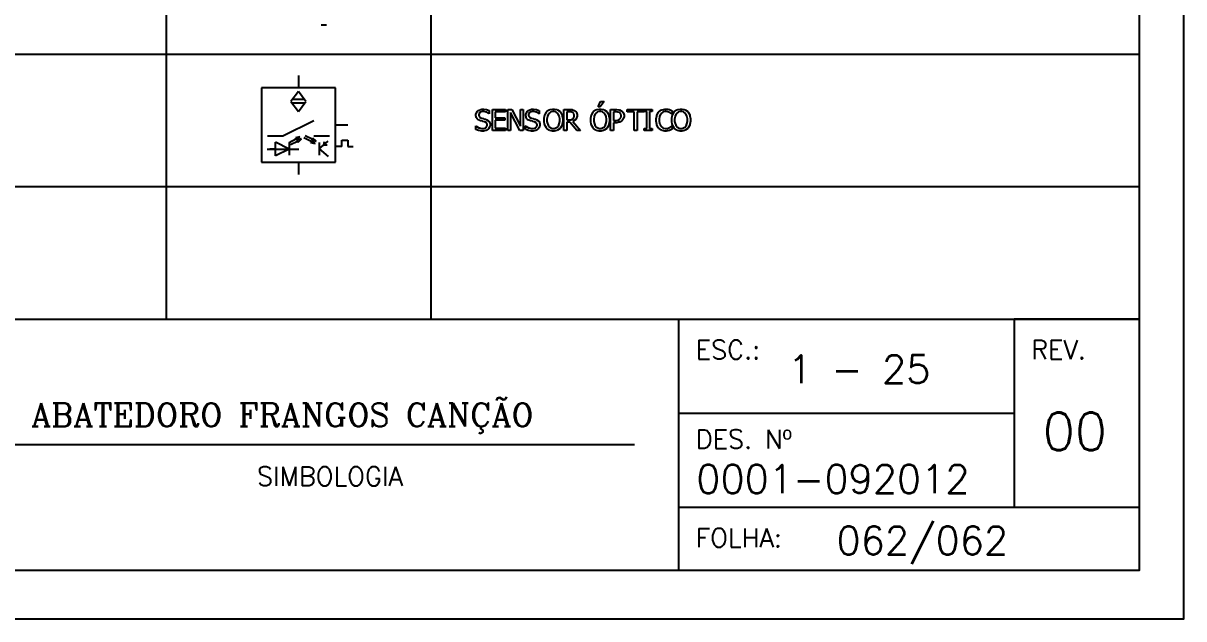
# Model space of a CAD drawing. Header units: millimetres. Extents: x 1974 to 2560, y 1429 to 1567.
# Drawn here: x 2498.89 to 2508.15, y 1512.67 to 1517.42 of the extents above; entities that cross this region are included whole.
import ezdxf

# ---------------------------------------------------------------- set-up
doc = ezdxf.new("R2010")
doc.units = ezdxf.units.MM
for name, color, linetype in [('MARGEM', 1, 'Continuous'), ('TEXTO', 4, 'Continuous'), ('TEXTO_2', 5, 'Continuous'), ('TIMBRE', 7, 'Continuous')]:
    doc.layers.add(name, color=color, linetype=linetype)
doc.styles.add('ROMANC', font='romanc.shx', dxfattribs={"height": 0.55})
doc.styles.add('ROMANS', font='romans.shx', dxfattribs={"height": 37})

msp = doc.modelspace()

# ---------------------------------------------------------------- linework, layer by layer
msp.add_line((2507.7976, 1515.0586), (2506.7976, 1515.0586))
at = {"layer": 'MARGEM', "color": 7}
msp.add_lwpolyline([(2478.4513, 1512.6706), (2508.1513, 1512.6706), (2508.1513, 1533.6956), (2478.4513, 1533.6956)], close=True, dxfattribs=at)
at = {"layer": 'TEXTO', "color": 0}
for p, q in [((2500.0328, 1531.9544), (2500.0328, 1515.0586)), ((2502.1448, 1531.9544), (2502.1448, 1515.0586)), ((2501.2703, 1517.4069), (2501.3117, 1517.4069)), ((2507.7976, 1517.1706), (2478.9131, 1517.1706)), ((2501.0888, 1517.0016), (2501.0888, 1516.9031)), ((2500.793, 1516.9031), (2500.793, 1516.3118)), ((2501.3845, 1516.9031), (2500.793, 1516.9031)), ((2501.0888, 1516.8761), (2501.0289, 1516.7963)), ((2501.1486, 1516.7963), (2501.0888, 1516.8761)), ((2501.3845, 1516.3118), (2501.3845, 1516.9031)), ((2501.0289, 1516.7963), (2501.0888, 1516.7164)), ((2501.1374, 1516.8112), (2501.0401, 1516.8112)), ((2501.1374, 1516.7813), (2501.0401, 1516.7813)), ((2501.0888, 1516.7164), (2501.1486, 1516.7963)), ((2503.4789, 1516.753), (2503.4991, 1516.7955)), ((2503.4958, 1516.753), (2503.4789, 1516.753)), ((2503.5269, 1516.7955), (2503.4958, 1516.753)), ((2503.4991, 1516.7955), (2503.5269, 1516.7955)), ((2503.4991, 1516.7955), (2503.4991, 1516.7955)), ((2502.5042, 1516.6953), (2502.5174, 1516.7188)), ((2502.5042, 1516.6866), (2502.5042, 1516.6953)), ((2502.5042, 1516.6826), (2502.5042, 1516.6866)), ((2502.5065, 1516.6705), (2502.5042, 1516.6826)), ((2502.507, 1516.6693), (2502.5065, 1516.6705)), ((2502.5075, 1516.668), (2502.507, 1516.6693)), ((2502.5143, 1516.6571), (2502.5075, 1516.668)), ((2502.5174, 1516.7188), (2502.5201, 1516.7211)), ((2502.5201, 1516.7211), (2502.5227, 1516.7234)), ((2502.5227, 1516.7234), (2502.5513, 1516.7349)), ((2502.5355, 1516.7071), (2502.5275, 1516.6936)), ((2502.5275, 1516.6936), (2502.5275, 1516.6891)), ((2502.5275, 1516.6891), (2502.5275, 1516.6848)), ((2502.5275, 1516.6848), (2502.5322, 1516.673)), ((2502.5322, 1516.673), (2502.5332, 1516.6719)), ((2502.5332, 1516.6719), (2502.5341, 1516.6709)), ((2502.5341, 1516.6709), (2502.5477, 1516.6631)), ((2502.5372, 1516.7083), (2502.5355, 1516.7071)), ((2502.5387, 1516.7095), (2502.5372, 1516.7083)), ((2502.5561, 1516.7156), (2502.5387, 1516.7095)), ((2502.5477, 1516.6631), (2502.5496, 1516.6626)), ((2502.5496, 1516.6626), (2502.5508, 1516.6623)), ((2502.5508, 1516.6623), (2502.5653, 1516.6587)), ((2502.5513, 1516.7349), (2502.561, 1516.7349)), ((2502.5625, 1516.7156), (2502.5561, 1516.7156)), ((2502.561, 1516.7349), (2502.5676, 1516.7349)), ((2502.5685, 1516.7156), (2502.5625, 1516.7156)), ((2502.5676, 1516.7349), (2502.5857, 1516.7326)), ((2502.5867, 1516.7111), (2502.5685, 1516.7156)), ((2502.5857, 1516.7326), (2502.5878, 1516.7321)), ((2502.5889, 1516.7101), (2502.5867, 1516.7111)), ((2502.5878, 1516.7321), (2502.5898, 1516.7317)), ((2502.5909, 1516.7092), (2502.5889, 1516.7101)), ((2502.5898, 1516.7317), (2502.6093, 1516.7249)), ((2502.6082, 1516.6985), (2502.5909, 1516.7092)), ((2502.6096, 1516.6972), (2502.6082, 1516.6985)), ((2502.6093, 1516.7249), (2502.6112, 1516.7241)), ((2502.6112, 1516.6972), (2502.6096, 1516.6972)), ((2502.6112, 1516.7241), (2502.6112, 1516.6972)), ((2502.6355, 1516.563), (2502.6355, 1516.7319)), ((2502.6355, 1516.7319), (2502.7411, 1516.7319)), ((2502.7411, 1516.7119), (2502.658, 1516.7119)), ((2502.658, 1516.7119), (2502.658, 1516.6657)), ((2502.658, 1516.6657), (2502.7355, 1516.6657)), ((2502.7355, 1516.6657), (2502.7355, 1516.6457)), ((2502.7411, 1516.7319), (2502.7411, 1516.7119)), ((2502.7597, 1516.563), (2502.7597, 1516.7319)), ((2502.7597, 1516.7319), (2502.7915, 1516.7319)), ((2502.8553, 1516.563), (2502.7807, 1516.7086)), ((2502.7807, 1516.7086), (2502.7807, 1516.563)), ((2502.7915, 1516.7319), (2502.8595, 1516.5982)), ((2502.8595, 1516.5982), (2502.8595, 1516.7319)), ((2502.8595, 1516.7319), (2502.8805, 1516.7319)), ((2502.8805, 1516.7319), (2502.8805, 1516.563)), ((2502.8805, 1516.7319), (2502.8805, 1516.7319)), ((2502.9016, 1516.6953), (2502.9149, 1516.7188)), ((2502.9016, 1516.6866), (2502.9016, 1516.6953)), ((2502.9016, 1516.6826), (2502.9016, 1516.6866)), ((2502.904, 1516.6705), (2502.9016, 1516.6826)), ((2502.9045, 1516.6693), (2502.904, 1516.6705)), ((2502.905, 1516.668), (2502.9045, 1516.6693)), ((2502.9118, 1516.6571), (2502.905, 1516.668)), ((2502.9149, 1516.7188), (2502.9176, 1516.7211)), ((2502.9176, 1516.7211), (2502.9202, 1516.7234)), ((2502.9202, 1516.7234), (2502.9488, 1516.7349)), ((2502.933, 1516.7071), (2502.925, 1516.6936)), ((2502.925, 1516.6936), (2502.925, 1516.6891)), ((2502.925, 1516.6891), (2502.925, 1516.6848)), ((2502.925, 1516.6848), (2502.9297, 1516.673)), ((2502.9297, 1516.673), (2502.9307, 1516.6719)), ((2502.9307, 1516.6719), (2502.9315, 1516.6709)), ((2502.9315, 1516.6709), (2502.9452, 1516.6631)), ((2502.9346, 1516.7083), (2502.933, 1516.7071)), ((2502.9362, 1516.7095), (2502.9346, 1516.7083)), ((2502.9535, 1516.7156), (2502.9362, 1516.7095)), ((2502.9452, 1516.6631), (2502.9471, 1516.6626)), ((2502.9471, 1516.6626), (2502.9482, 1516.6623)), ((2502.9482, 1516.6623), (2502.9628, 1516.6587)), ((2502.9488, 1516.7349), (2502.9584, 1516.7349)), ((2502.9599, 1516.7156), (2502.9535, 1516.7156)), ((2502.9584, 1516.7349), (2502.9651, 1516.7349)), ((2502.9659, 1516.7156), (2502.9599, 1516.7156)), ((2502.9651, 1516.7349), (2502.9832, 1516.7326)), ((2502.9842, 1516.7111), (2502.9659, 1516.7156)), ((2502.9832, 1516.7326), (2502.9853, 1516.7321)), ((2502.9863, 1516.7101), (2502.9842, 1516.7111)), ((2502.9853, 1516.7321), (2502.9873, 1516.7317)), ((2502.9884, 1516.7092), (2502.9863, 1516.7101)), ((2502.9873, 1516.7317), (2503.0068, 1516.7249)), ((2503.0056, 1516.6985), (2502.9884, 1516.7092)), ((2503.007, 1516.6972), (2503.0056, 1516.6985)), ((2503.0068, 1516.7249), (2503.0087, 1516.7241)), ((2503.0087, 1516.6972), (2503.007, 1516.6972)), ((2503.0087, 1516.7241), (2503.0087, 1516.6972)), ((2503.0481, 1516.6568), (2503.0524, 1516.6823)), ((2503.0524, 1516.6823), (2503.0533, 1516.6849)), ((2503.0533, 1516.6849), (2503.0541, 1516.6876)), ((2503.0541, 1516.6876), (2503.0667, 1516.7106)), ((2503.0667, 1516.7106), (2503.0683, 1516.7125)), ((2503.0683, 1516.7125), (2503.0699, 1516.7145)), ((2503.0699, 1516.7145), (2503.0895, 1516.7286)), ((2503.0743, 1516.6748), (2503.0715, 1516.6543)), ((2503.0749, 1516.6769), (2503.0743, 1516.6748)), ((2503.0755, 1516.6792), (2503.0749, 1516.6769)), ((2503.0841, 1516.6972), (2503.0755, 1516.6792)), ((2503.0852, 1516.6986), (2503.0841, 1516.6972)), ((2503.0864, 1516.7001), (2503.0852, 1516.6986)), ((2503.0999, 1516.7111), (2503.0864, 1516.7001)), ((2503.0895, 1516.7286), (2503.0919, 1516.7296)), ((2503.0919, 1516.7296), (2503.0941, 1516.7306)), ((2503.0941, 1516.7306), (2503.1156, 1516.7354)), ((2503.1014, 1516.7118), (2503.0999, 1516.7111)), ((2503.1029, 1516.7125), (2503.1014, 1516.7118)), ((2503.1174, 1516.716), (2503.1029, 1516.7125)), ((2503.1156, 1516.7354), (2503.1226, 1516.7354)), ((2503.1228, 1516.716), (2503.1174, 1516.716)), ((2503.1226, 1516.7354), (2503.1304, 1516.7354)), ((2503.1275, 1516.716), (2503.1228, 1516.716)), ((2503.1424, 1516.7124), (2503.1275, 1516.716)), ((2503.1304, 1516.7354), (2503.1514, 1516.7305)), ((2503.1439, 1516.7117), (2503.1424, 1516.7124)), ((2503.1457, 1516.711), (2503.1439, 1516.7117)), ((2503.159, 1516.7), (2503.1457, 1516.711)), ((2503.1514, 1516.7305), (2503.1536, 1516.7294)), ((2503.1536, 1516.7294), (2503.1561, 1516.7284)), ((2503.1561, 1516.7284), (2503.1754, 1516.7144)), ((2503.1603, 1516.6986), (2503.159, 1516.7)), ((2503.1613, 1516.6972), (2503.1603, 1516.6986)), ((2503.1697, 1516.6794), (2503.1613, 1516.6972)), ((2503.1704, 1516.6771), (2503.1697, 1516.6794)), ((2503.171, 1516.675), (2503.1704, 1516.6771)), ((2503.1742, 1516.6549), (2503.171, 1516.675)), ((2503.1754, 1516.7144), (2503.1772, 1516.7125)), ((2503.1772, 1516.7125), (2503.1787, 1516.7107)), ((2503.1772, 1516.7125), (2503.1772, 1516.7125)), ((2503.1787, 1516.7107), (2503.1911, 1516.6878)), ((2503.1911, 1516.6878), (2503.192, 1516.685)), ((2503.192, 1516.685), (2503.193, 1516.6823)), ((2503.193, 1516.6823), (2503.1975, 1516.6562)), ((2503.2068, 1516.563), (2503.2068, 1516.7319)), ((2503.2068, 1516.7319), (2503.2504, 1516.7319)), ((2503.2515, 1516.7126), (2503.2291, 1516.7126)), ((2503.2291, 1516.7126), (2503.2291, 1516.6489)), ((2503.2504, 1516.7319), (2503.2564, 1516.7319)), ((2503.2551, 1516.7126), (2503.2515, 1516.7126)), ((2503.2661, 1516.7117), (2503.2551, 1516.7126)), ((2503.2564, 1516.7319), (2503.273, 1516.7307)), ((2503.2673, 1516.7114), (2503.2661, 1516.7117)), ((2503.2683, 1516.7112), (2503.2673, 1516.7114)), ((2503.2775, 1516.7074), (2503.2683, 1516.7112)), ((2503.273, 1516.7307), (2503.2748, 1516.7304)), ((2503.2748, 1516.7304), (2503.2762, 1516.7302)), ((2503.2762, 1516.7302), (2503.2917, 1516.724)), ((2503.2783, 1516.7068), (2503.2775, 1516.7074)), ((2503.2793, 1516.7062), (2503.2783, 1516.7068)), ((2503.286, 1516.6985), (2503.2793, 1516.7062)), ((2503.2803, 1516.6585), (2503.2862, 1516.6679)), ((2503.2865, 1516.6975), (2503.286, 1516.6985)), ((2503.2862, 1516.6679), (2503.2867, 1516.669)), ((2503.2867, 1516.6966), (2503.2865, 1516.6975)), ((2503.2889, 1516.6877), (2503.2867, 1516.6966)), ((2503.2867, 1516.669), (2503.2869, 1516.6701)), ((2503.2869, 1516.6701), (2503.2889, 1516.6809)), ((2503.2889, 1516.6844), (2503.2889, 1516.6877)), ((2503.2889, 1516.6809), (2503.2889, 1516.6844)), ((2503.2889, 1516.6844), (2503.2889, 1516.6844)), ((2503.2917, 1516.724), (2503.2934, 1516.723)), ((2503.2934, 1516.723), (2503.2946, 1516.7221)), ((2503.2946, 1516.7221), (2503.3063, 1516.7099)), ((2503.3125, 1516.6784), (2503.3045, 1516.6571)), ((2503.3063, 1516.7099), (2503.3073, 1516.7084)), ((2503.3073, 1516.7084), (2503.3081, 1516.7069)), ((2503.3081, 1516.7069), (2503.3125, 1516.6914)), ((2503.3125, 1516.6914), (2503.3125, 1516.6861)), ((2503.3125, 1516.6861), (2503.3125, 1516.6784)), ((2503.4206, 1516.6568), (2503.425, 1516.6823)), ((2503.425, 1516.6823), (2503.4258, 1516.6849)), ((2503.4258, 1516.6849), (2503.4268, 1516.6876)), ((2503.4268, 1516.6876), (2503.4392, 1516.7106)), ((2503.4392, 1516.7106), (2503.4409, 1516.7125)), ((2503.4409, 1516.7125), (2503.4424, 1516.7145)), ((2503.4424, 1516.7145), (2503.462, 1516.7286)), ((2503.4469, 1516.6748), (2503.4439, 1516.6543)), ((2503.4476, 1516.6769), (2503.4469, 1516.6748)), ((2503.4482, 1516.6792), (2503.4476, 1516.6769)), ((2503.4565, 1516.6972), (2503.4482, 1516.6792)), ((2503.4578, 1516.6986), (2503.4565, 1516.6972)), ((2503.4591, 1516.7001), (2503.4578, 1516.6986)), ((2503.4725, 1516.7111), (2503.4591, 1516.7001)), ((2503.462, 1516.7286), (2503.4645, 1516.7296)), ((2503.4645, 1516.7296), (2503.4667, 1516.7306)), ((2503.4667, 1516.7306), (2503.4882, 1516.7354)), ((2503.4739, 1516.7118), (2503.4725, 1516.7111)), ((2503.4755, 1516.7125), (2503.4739, 1516.7118)), ((2503.4898, 1516.716), (2503.4755, 1516.7125)), ((2503.4882, 1516.7354), (2503.495, 1516.7354)), ((2503.4953, 1516.716), (2503.4898, 1516.716)), ((2503.495, 1516.7354), (2503.503, 1516.7354)), ((2503.5003, 1516.716), (2503.4953, 1516.716)), ((2503.5149, 1516.7124), (2503.5003, 1516.716)), ((2503.503, 1516.7354), (2503.5239, 1516.7305)), ((2503.5167, 1516.7117), (2503.5149, 1516.7124)), ((2503.5181, 1516.711), (2503.5167, 1516.7117)), ((2503.5316, 1516.7), (2503.5181, 1516.711)), ((2503.5239, 1516.7305), (2503.5264, 1516.7294)), ((2503.5264, 1516.7294), (2503.5286, 1516.7284)), ((2503.5286, 1516.7284), (2503.548, 1516.7144)), ((2503.5328, 1516.6986), (2503.5316, 1516.7)), ((2503.5338, 1516.6972), (2503.5328, 1516.6986)), ((2503.5423, 1516.6794), (2503.5338, 1516.6972)), ((2503.543, 1516.6771), (2503.5423, 1516.6794)), ((2503.5435, 1516.675), (2503.543, 1516.6771)), ((2503.5467, 1516.6549), (2503.5435, 1516.675)), ((2503.548, 1516.7144), (2503.5497, 1516.7125)), ((2503.5497, 1516.7125), (2503.5512, 1516.7107)), ((2503.5497, 1516.7125), (2503.5497, 1516.7125)), ((2503.5512, 1516.7107), (2503.5636, 1516.6878)), ((2503.5636, 1516.6878), (2503.5646, 1516.685)), ((2503.5646, 1516.685), (2503.5656, 1516.6823)), ((2503.5656, 1516.6823), (2503.5701, 1516.6562)), ((2503.5792, 1516.563), (2503.5792, 1516.7319)), ((2503.5792, 1516.7319), (2503.6217, 1516.7319)), ((2503.6202, 1516.7126), (2503.6018, 1516.7126)), ((2503.6018, 1516.7126), (2503.6018, 1516.6451)), ((2503.6244, 1516.7126), (2503.6202, 1516.7126)), ((2503.6217, 1516.7319), (2503.6282, 1516.7319)), ((2503.6369, 1516.7115), (2503.6244, 1516.7126)), ((2503.6282, 1516.7319), (2503.6456, 1516.7299)), ((2503.6379, 1516.7112), (2503.6369, 1516.7115)), ((2503.6391, 1516.711), (2503.6379, 1516.7112)), ((2503.6496, 1516.7068), (2503.6391, 1516.711)), ((2503.6456, 1516.7299), (2503.6473, 1516.7294)), ((2503.6473, 1516.7294), (2503.649, 1516.729)), ((2503.649, 1516.729), (2503.6644, 1516.7223)), ((2503.6503, 1516.7061), (2503.6496, 1516.7068)), ((2503.6513, 1516.7054), (2503.6503, 1516.7061)), ((2503.659, 1516.6967), (2503.6513, 1516.7054)), ((2503.6538, 1516.6561), (2503.66, 1516.6654)), ((2503.6595, 1516.6957), (2503.659, 1516.6967)), ((2503.66, 1516.6946), (2503.6595, 1516.6957)), ((2503.6625, 1516.6843), (2503.66, 1516.6946)), ((2503.66, 1516.6654), (2503.6602, 1516.6663)), ((2503.6602, 1516.6663), (2503.6607, 1516.6674)), ((2503.6607, 1516.6674), (2503.6625, 1516.6772)), ((2503.6625, 1516.6804), (2503.6625, 1516.6843)), ((2503.6625, 1516.6772), (2503.6625, 1516.6804)), ((2503.6625, 1516.6804), (2503.6625, 1516.6804)), ((2503.6644, 1516.7223), (2503.6659, 1516.7214)), ((2503.6659, 1516.7214), (2503.6675, 1516.7203)), ((2503.6675, 1516.7203), (2503.6796, 1516.7066)), ((2503.6796, 1516.7066), (2503.6806, 1516.705)), ((2503.6806, 1516.705), (2503.6813, 1516.7033)), ((2503.6813, 1516.7033), (2503.6858, 1516.6866)), ((2503.6821, 1516.6601), (2503.6813, 1516.6586)), ((2503.6826, 1516.6618), (2503.6821, 1516.6601)), ((2503.6858, 1516.6759), (2503.6826, 1516.6618)), ((2503.6858, 1516.6866), (2503.6858, 1516.681)), ((2503.6858, 1516.681), (2503.6858, 1516.6759)), ((2503.6858, 1516.681), (2503.6858, 1516.681)), ((2503.7109, 1516.7119), (2503.7109, 1516.7319)), ((2503.7109, 1516.7319), (2503.8468, 1516.7319)), ((2503.7678, 1516.7119), (2503.7109, 1516.7119)), ((2503.7678, 1516.563), (2503.7678, 1516.7119)), ((2503.8468, 1516.7119), (2503.7901, 1516.7119)), ((2503.7901, 1516.7119), (2503.7901, 1516.563)), ((2503.846, 1516.7147), (2503.846, 1516.7319)), ((2503.846, 1516.7319), (2503.9115, 1516.7319)), ((2503.8673, 1516.7147), (2503.846, 1516.7147)), ((2503.8468, 1516.7319), (2503.8468, 1516.7119)), ((2503.8673, 1516.5803), (2503.8673, 1516.7147)), ((2503.9115, 1516.7147), (2503.8899, 1516.7147)), ((2503.8899, 1516.7147), (2503.8899, 1516.5803)), ((2503.9115, 1516.7319), (2503.9115, 1516.7147)), ((2503.9421, 1516.6566), (2503.9466, 1516.6817)), ((2503.9466, 1516.6817), (2503.9476, 1516.6843)), ((2503.9476, 1516.6843), (2503.9483, 1516.6869)), ((2503.9483, 1516.6869), (2503.9614, 1516.7098)), ((2503.9614, 1516.7098), (2503.9632, 1516.7118)), ((2503.9632, 1516.7118), (2503.9647, 1516.7137)), ((2503.9647, 1516.7137), (2503.9848, 1516.728)), ((2503.9689, 1516.6745), (2503.9655, 1516.6541)), ((2503.9694, 1516.6766), (2503.9689, 1516.6745)), ((2503.9702, 1516.6789), (2503.9694, 1516.6766)), ((2503.9793, 1516.697), (2503.9702, 1516.6789)), ((2503.9806, 1516.6984), (2503.9793, 1516.697)), ((2503.9816, 1516.6998), (2503.9806, 1516.6984)), ((2503.9957, 1516.7107), (2503.9816, 1516.6998)), ((2503.9848, 1516.728), (2503.9871, 1516.729)), ((2503.9871, 1516.729), (2503.9893, 1516.7301)), ((2503.9893, 1516.7301), (2504.0109, 1516.7349)), ((2503.9975, 1516.7114), (2503.9957, 1516.7107)), ((2503.999, 1516.7121), (2503.9975, 1516.7114)), ((2504.0126, 1516.7158), (2503.999, 1516.7121)), ((2504.0109, 1516.7349), (2504.0181, 1516.7349)), ((2504.0178, 1516.7158), (2504.0126, 1516.7158)), ((2504.0221, 1516.7158), (2504.0178, 1516.7158)), ((2504.0181, 1516.7349), (2504.0221, 1516.7349)), ((2504.0221, 1516.7349), (2504.0328, 1516.734)), ((2504.0342, 1516.7139), (2504.0221, 1516.7158)), ((2504.0328, 1516.734), (2504.034, 1516.7338)), ((2504.034, 1516.7338), (2504.0352, 1516.7336)), ((2504.0355, 1516.7135), (2504.0342, 1516.7139)), ((2504.0352, 1516.7336), (2504.0469, 1516.731)), ((2504.0367, 1516.7132), (2504.0355, 1516.7135)), ((2504.0484, 1516.7084), (2504.0367, 1516.7132)), ((2504.0469, 1516.731), (2504.0479, 1516.7306)), ((2504.0479, 1516.7306), (2504.0487, 1516.7303)), ((2504.0497, 1516.7078), (2504.0484, 1516.7084)), ((2504.0487, 1516.7303), (2504.0581, 1516.7268)), ((2504.0506, 1516.7072), (2504.0497, 1516.7078)), ((2504.0601, 1516.7008), (2504.0506, 1516.7072)), ((2504.0581, 1516.7268), (2504.0591, 1516.7263)), ((2504.0591, 1516.7263), (2504.0598, 1516.7259)), ((2504.0598, 1516.7259), (2504.0693, 1516.7213)), ((2504.0609, 1516.7001), (2504.0601, 1516.7008)), ((2504.0616, 1516.6995), (2504.0609, 1516.7001)), ((2504.068, 1516.6941), (2504.0616, 1516.6995)), ((2504.0663, 1516.6568), (2504.0708, 1516.6823)), ((2504.0685, 1516.6936), (2504.068, 1516.6941)), ((2504.0703, 1516.6936), (2504.0685, 1516.6936)), ((2504.0693, 1516.7213), (2504.0703, 1516.7207)), ((2504.0703, 1516.7207), (2504.0703, 1516.6936)), ((2504.0708, 1516.6823), (2504.0718, 1516.6849)), ((2504.0718, 1516.6849), (2504.0725, 1516.6876)), ((2504.0725, 1516.6876), (2504.0849, 1516.7106)), ((2504.0849, 1516.7106), (2504.0866, 1516.7125)), ((2504.0866, 1516.7125), (2504.0882, 1516.7145)), ((2504.0882, 1516.7145), (2504.1077, 1516.7286)), ((2504.0926, 1516.6748), (2504.0896, 1516.6543)), ((2504.0934, 1516.6769), (2504.0926, 1516.6748)), ((2504.0939, 1516.6792), (2504.0934, 1516.6769)), ((2504.1023, 1516.6972), (2504.0939, 1516.6792)), ((2504.1035, 1516.6986), (2504.1023, 1516.6972)), ((2504.1048, 1516.7001), (2504.1035, 1516.6986)), ((2504.1182, 1516.7111), (2504.1048, 1516.7001)), ((2504.1077, 1516.7286), (2504.1103, 1516.7296)), ((2504.1103, 1516.7296), (2504.1125, 1516.7306)), ((2504.1125, 1516.7306), (2504.1339, 1516.7354)), ((2504.1197, 1516.7118), (2504.1182, 1516.7111)), ((2504.1212, 1516.7125), (2504.1197, 1516.7118)), ((2504.1358, 1516.716), (2504.1212, 1516.7125)), ((2504.1339, 1516.7354), (2504.141, 1516.7354)), ((2504.141, 1516.716), (2504.1358, 1516.716)), ((2504.141, 1516.7354), (2504.1487, 1516.7354)), ((2504.146, 1516.716), (2504.141, 1516.716)), ((2504.1607, 1516.7124), (2504.146, 1516.716)), ((2504.1487, 1516.7354), (2504.1696, 1516.7305)), ((2504.1624, 1516.7117), (2504.1607, 1516.7124)), ((2504.1639, 1516.711), (2504.1624, 1516.7117)), ((2504.1773, 1516.7), (2504.1639, 1516.711)), ((2504.1696, 1516.7305), (2504.1721, 1516.7294)), ((2504.1721, 1516.7294), (2504.1743, 1516.7284)), ((2504.1743, 1516.7284), (2504.1937, 1516.7144)), ((2504.1786, 1516.6986), (2504.1773, 1516.7)), ((2504.1795, 1516.6972), (2504.1786, 1516.6986)), ((2504.188, 1516.6794), (2504.1795, 1516.6972)), ((2504.1887, 1516.6771), (2504.188, 1516.6794)), ((2504.1892, 1516.675), (2504.1887, 1516.6771)), ((2504.1924, 1516.6549), (2504.1892, 1516.675)), ((2504.1937, 1516.7144), (2504.1955, 1516.7125)), ((2504.1955, 1516.7125), (2504.1969, 1516.7107)), ((2504.1955, 1516.7125), (2504.1955, 1516.7125)), ((2504.1969, 1516.7107), (2504.2096, 1516.6878)), ((2504.2096, 1516.6878), (2504.2103, 1516.685)), ((2504.2103, 1516.685), (2504.2113, 1516.6823)), ((2504.2113, 1516.6823), (2504.2158, 1516.6562)), ((2500.9655, 1516.5204), (2501.212, 1516.6436)), ((2501.483, 1516.6075), (2501.3845, 1516.6075)), ((2502.503, 1516.5731), (2502.503, 1516.6013)), ((2502.503, 1516.6013), (2502.5045, 1516.6013)), ((2502.5048, 1516.5722), (2502.503, 1516.5731)), ((2502.5045, 1516.6013), (2502.5063, 1516.5995)), ((2502.5249, 1516.5644), (2502.5048, 1516.5722)), ((2502.5063, 1516.5995), (2502.5273, 1516.586)), ((2502.5152, 1516.6562), (2502.5143, 1516.6571)), ((2502.516, 1516.6553), (2502.5152, 1516.6562)), ((2502.5262, 1516.6475), (2502.516, 1516.6553)), ((2502.5274, 1516.647), (2502.5262, 1516.6475)), ((2502.5273, 1516.586), (2502.5297, 1516.5851)), ((2502.5285, 1516.6464), (2502.5274, 1516.647)), ((2502.5416, 1516.6415), (2502.5285, 1516.6464)), ((2502.5297, 1516.5851), (2502.532, 1516.5842)), ((2502.532, 1516.5842), (2502.5506, 1516.5793)), ((2502.5431, 1516.6411), (2502.5416, 1516.6415)), ((2502.5446, 1516.6407), (2502.5431, 1516.6411)), ((2502.5581, 1516.6375), (2502.5446, 1516.6407)), ((2502.5506, 1516.5793), (2502.5568, 1516.5793)), ((2502.5568, 1516.5793), (2502.5637, 1516.5793)), ((2502.5593, 1516.6372), (2502.5581, 1516.6375)), ((2502.5603, 1516.637), (2502.5593, 1516.6372)), ((2502.5722, 1516.6338), (2502.5603, 1516.637)), ((2502.5637, 1516.5793), (2502.5832, 1516.5858)), ((2502.5653, 1516.6587), (2502.567, 1516.6582)), ((2502.567, 1516.6582), (2502.5687, 1516.6578)), ((2502.5687, 1516.6578), (2502.5831, 1516.6541)), ((2502.5735, 1516.6335), (2502.5722, 1516.6338)), ((2502.5753, 1516.633), (2502.5735, 1516.6335)), ((2502.5886, 1516.6251), (2502.5753, 1516.633)), ((2502.5831, 1516.6541), (2502.5842, 1516.6537)), ((2502.5832, 1516.5858), (2502.5849, 1516.5871)), ((2502.5842, 1516.6537), (2502.5871, 1516.6529)), ((2502.5849, 1516.5871), (2502.5865, 1516.5884)), ((2502.6011, 1516.5741), (2502.5857, 1516.5646)), ((2502.5865, 1516.5884), (2502.5944, 1516.6028)), ((2502.5871, 1516.6529), (2502.6084, 1516.6395)), ((2502.5895, 1516.6241), (2502.5886, 1516.6251)), ((2502.5903, 1516.623), (2502.5895, 1516.6241)), ((2502.5944, 1516.6117), (2502.5903, 1516.623)), ((2502.5944, 1516.6076), (2502.5944, 1516.6117)), ((2502.5944, 1516.6028), (2502.5944, 1516.6076)), ((2502.6024, 1516.5753), (2502.6011, 1516.5741)), ((2502.6036, 1516.5764), (2502.6024, 1516.5753)), ((2502.6131, 1516.5901), (2502.6036, 1516.5764)), ((2502.6084, 1516.6395), (2502.6097, 1516.6376)), ((2502.6097, 1516.6376), (2502.611, 1516.6359)), ((2502.611, 1516.6359), (2502.6178, 1516.6174)), ((2502.6138, 1516.5916), (2502.6131, 1516.5901)), ((2502.6144, 1516.5933), (2502.6138, 1516.5916)), ((2502.6178, 1516.6063), (2502.6144, 1516.5933)), ((2502.6178, 1516.6174), (2502.6178, 1516.6111)), ((2502.6178, 1516.6111), (2502.6178, 1516.6063)), ((2502.7355, 1516.6457), (2502.658, 1516.6457)), ((2502.658, 1516.6457), (2502.658, 1516.583)), ((2502.658, 1516.583), (2502.7411, 1516.583)), ((2502.7411, 1516.583), (2502.7411, 1516.563)), ((2502.9003, 1516.5731), (2502.9003, 1516.6013)), ((2502.9003, 1516.6013), (2502.9019, 1516.6013)), ((2502.9021, 1516.5722), (2502.9003, 1516.5731)), ((2502.9019, 1516.6013), (2502.9038, 1516.5995)), ((2502.9224, 1516.5644), (2502.9021, 1516.5722)), ((2502.9038, 1516.5995), (2502.9247, 1516.586)), ((2502.9126, 1516.6562), (2502.9118, 1516.6571)), ((2502.9135, 1516.6553), (2502.9126, 1516.6562)), ((2502.9237, 1516.6475), (2502.9135, 1516.6553)), ((2502.9249, 1516.647), (2502.9237, 1516.6475)), ((2502.9247, 1516.586), (2502.9271, 1516.5851)), ((2502.926, 1516.6464), (2502.9249, 1516.647)), ((2502.939, 1516.6415), (2502.926, 1516.6464)), ((2502.9271, 1516.5851), (2502.9294, 1516.5842)), ((2502.9294, 1516.5842), (2502.948, 1516.5793)), ((2502.9404, 1516.6411), (2502.939, 1516.6415)), ((2502.942, 1516.6407), (2502.9404, 1516.6411)), ((2502.9556, 1516.6375), (2502.942, 1516.6407)), ((2502.948, 1516.5793), (2502.9542, 1516.5793)), ((2502.9542, 1516.5793), (2502.9612, 1516.5793)), ((2502.9568, 1516.6372), (2502.9556, 1516.6375)), ((2502.9578, 1516.637), (2502.9568, 1516.6372)), ((2502.9697, 1516.6338), (2502.9578, 1516.637)), ((2502.9612, 1516.5793), (2502.9807, 1516.5858)), ((2502.9628, 1516.6587), (2502.9645, 1516.6582)), ((2502.9645, 1516.6582), (2502.9662, 1516.6578)), ((2502.9662, 1516.6578), (2502.9805, 1516.6541)), ((2502.971, 1516.6335), (2502.9697, 1516.6338)), ((2502.9728, 1516.633), (2502.971, 1516.6335)), ((2502.9861, 1516.6251), (2502.9728, 1516.633)), ((2502.9805, 1516.6541), (2502.9817, 1516.6537)), ((2502.9807, 1516.5858), (2502.9824, 1516.5871)), ((2502.9817, 1516.6537), (2502.9846, 1516.6529)), ((2502.9824, 1516.5871), (2502.9839, 1516.5884)), ((2502.9986, 1516.5741), (2502.9832, 1516.5646)), ((2502.9839, 1516.5884), (2502.9919, 1516.6028)), ((2502.9846, 1516.6529), (2503.0058, 1516.6395)), ((2502.9869, 1516.6241), (2502.9861, 1516.6251)), ((2502.9877, 1516.623), (2502.9869, 1516.6241)), ((2502.9919, 1516.6117), (2502.9877, 1516.623)), ((2502.9919, 1516.6076), (2502.9919, 1516.6117)), ((2502.9919, 1516.6028), (2502.9919, 1516.6076)), ((2502.9999, 1516.5753), (2502.9986, 1516.5741)), ((2503.0011, 1516.5764), (2502.9999, 1516.5753)), ((2503.0105, 1516.5901), (2503.0011, 1516.5764)), ((2503.0058, 1516.6395), (2503.0072, 1516.6376)), ((2503.0072, 1516.6376), (2503.0084, 1516.6359)), ((2503.0084, 1516.6359), (2503.0153, 1516.6174)), ((2503.0112, 1516.5916), (2503.0105, 1516.5901)), ((2503.0119, 1516.5933), (2503.0112, 1516.5916)), ((2503.0153, 1516.6063), (2503.0119, 1516.5933)), ((2503.0153, 1516.6174), (2503.0153, 1516.6111)), ((2503.0153, 1516.6111), (2503.0153, 1516.6063)), ((2503.0481, 1516.6474), (2503.0481, 1516.6568)), ((2503.0481, 1516.6389), (2503.0481, 1516.6474)), ((2503.0523, 1516.613), (2503.0481, 1516.6389)), ((2503.0532, 1516.6102), (2503.0523, 1516.613)), ((2503.0541, 1516.6075), (2503.0532, 1516.6102)), ((2503.0666, 1516.5845), (2503.0541, 1516.6075)), ((2503.0682, 1516.5825), (2503.0666, 1516.5845)), ((2503.0699, 1516.5807), (2503.0682, 1516.5825)), ((2503.0895, 1516.5662), (2503.0699, 1516.5807)), ((2503.0715, 1516.6543), (2503.0715, 1516.6474)), ((2503.0715, 1516.6474), (2503.0715, 1516.6347)), ((2503.0715, 1516.6347), (2503.083, 1516.5995)), ((2503.083, 1516.5995), (2503.0853, 1516.5965)), ((2503.0853, 1516.5965), (2503.0876, 1516.5936)), ((2503.0876, 1516.5936), (2503.1139, 1516.579)), ((2503.1139, 1516.579), (2503.1228, 1516.579)), ((2503.1228, 1516.579), (2503.132, 1516.579)), ((2503.132, 1516.579), (2503.1578, 1516.5936)), ((2503.1754, 1516.5806), (2503.1553, 1516.566)), ((2503.1578, 1516.5936), (2503.16, 1516.5965)), ((2503.16, 1516.5965), (2503.1626, 1516.5995)), ((2503.1626, 1516.5995), (2503.1742, 1516.6355)), ((2503.1742, 1516.6474), (2503.1742, 1516.6549)), ((2503.1742, 1516.6355), (2503.1742, 1516.6474)), ((2503.1742, 1516.6474), (2503.1742, 1516.6474)), ((2503.1772, 1516.5825), (2503.1754, 1516.5806)), ((2503.1787, 1516.5845), (2503.1772, 1516.5825)), ((2503.1913, 1516.6076), (2503.1787, 1516.5845)), ((2503.1923, 1516.6103), (2503.1913, 1516.6076)), ((2503.193, 1516.6131), (2503.1923, 1516.6103)), ((2503.1975, 1516.6382), (2503.193, 1516.6131)), ((2503.1975, 1516.6562), (2503.1975, 1516.6474)), ((2503.1975, 1516.6474), (2503.1975, 1516.6382)), ((2503.2291, 1516.6489), (2503.2489, 1516.6489)), ((2503.2549, 1516.6302), (2503.2291, 1516.6302)), ((2503.2291, 1516.6302), (2503.2291, 1516.563)), ((2503.2489, 1516.6489), (2503.2532, 1516.6489)), ((2503.2532, 1516.6489), (2503.2651, 1516.6504)), ((2503.3083, 1516.563), (2503.2549, 1516.6302)), ((2503.2651, 1516.6504), (2503.2663, 1516.6506)), ((2503.2663, 1516.6506), (2503.2676, 1516.6509)), ((2503.2676, 1516.6509), (2503.2785, 1516.6567)), ((2503.28, 1516.6376), (2503.2775, 1516.6366)), ((2503.2775, 1516.6366), (2503.3376, 1516.563)), ((2503.2775, 1516.6366), (2503.2775, 1516.6366)), ((2503.2785, 1516.6567), (2503.2795, 1516.6576)), ((2503.2795, 1516.6576), (2503.2803, 1516.6585)), ((2503.3014, 1516.653), (2503.28, 1516.6376)), ((2503.3031, 1516.655), (2503.3014, 1516.653)), ((2503.3045, 1516.6571), (2503.3031, 1516.655)), ((2503.4206, 1516.6474), (2503.4206, 1516.6568)), ((2503.4206, 1516.6389), (2503.4206, 1516.6474)), ((2503.425, 1516.613), (2503.4206, 1516.6389)), ((2503.4258, 1516.6102), (2503.425, 1516.613)), ((2503.4268, 1516.6075), (2503.4258, 1516.6102)), ((2503.4392, 1516.5845), (2503.4268, 1516.6075)), ((2503.4407, 1516.5825), (2503.4392, 1516.5845)), ((2503.4424, 1516.5807), (2503.4407, 1516.5825)), ((2503.462, 1516.5662), (2503.4424, 1516.5807)), ((2503.4439, 1516.6543), (2503.4439, 1516.6474)), ((2503.4439, 1516.6474), (2503.4439, 1516.6347)), ((2503.4439, 1516.6347), (2503.4556, 1516.5995)), ((2503.4556, 1516.5995), (2503.4578, 1516.5965)), ((2503.4578, 1516.5965), (2503.4603, 1516.5936)), ((2503.4603, 1516.5936), (2503.4866, 1516.579)), ((2503.4866, 1516.579), (2503.4953, 1516.579)), ((2503.4953, 1516.579), (2503.5048, 1516.579)), ((2503.5048, 1516.579), (2503.5303, 1516.5936)), ((2503.548, 1516.5806), (2503.5279, 1516.566)), ((2503.5303, 1516.5936), (2503.5328, 1516.5965)), ((2503.5328, 1516.5965), (2503.535, 1516.5995)), ((2503.535, 1516.5995), (2503.5467, 1516.6355)), ((2503.5467, 1516.6474), (2503.5467, 1516.6549)), ((2503.5467, 1516.6355), (2503.5467, 1516.6474)), ((2503.5467, 1516.6474), (2503.5467, 1516.6474)), ((2503.5497, 1516.5825), (2503.548, 1516.5806)), ((2503.5514, 1516.5845), (2503.5497, 1516.5825)), ((2503.5638, 1516.6076), (2503.5514, 1516.5845)), ((2503.5649, 1516.6103), (2503.5638, 1516.6076)), ((2503.5656, 1516.6131), (2503.5649, 1516.6103)), ((2503.5701, 1516.6382), (2503.5656, 1516.6131)), ((2503.5701, 1516.6562), (2503.5701, 1516.6474)), ((2503.5701, 1516.6474), (2503.5701, 1516.6382)), ((2503.6018, 1516.6451), (2503.617, 1516.6451)), ((2503.6207, 1516.626), (2503.6018, 1516.626)), ((2503.6018, 1516.626), (2503.6018, 1516.563)), ((2503.617, 1516.6451), (2503.6225, 1516.6451)), ((2503.6277, 1516.626), (2503.6207, 1516.626)), ((2503.6225, 1516.6451), (2503.6376, 1516.6471)), ((2503.6485, 1516.6297), (2503.6277, 1516.626)), ((2503.6376, 1516.6471), (2503.6391, 1516.6473)), ((2503.6391, 1516.6473), (2503.6404, 1516.6477)), ((2503.6404, 1516.6477), (2503.652, 1516.6543)), ((2503.6508, 1516.6304), (2503.6485, 1516.6297)), ((2503.6525, 1516.6311), (2503.6508, 1516.6304)), ((2503.652, 1516.6543), (2503.653, 1516.6552)), ((2503.6696, 1516.6421), (2503.6525, 1516.6311)), ((2503.653, 1516.6552), (2503.6538, 1516.6561)), ((2503.6711, 1516.6435), (2503.6696, 1516.6421)), ((2503.6724, 1516.6446), (2503.6711, 1516.6435)), ((2503.6813, 1516.6586), (2503.6724, 1516.6446)), ((2503.846, 1516.563), (2503.846, 1516.5803)), ((2503.846, 1516.5803), (2503.8673, 1516.5803)), ((2503.8899, 1516.5803), (2503.9115, 1516.5803)), ((2503.9115, 1516.5803), (2503.9115, 1516.563)), ((2503.9115, 1516.5803), (2503.9115, 1516.5803)), ((2503.9421, 1516.6473), (2503.9421, 1516.6566)), ((2503.9421, 1516.6386), (2503.9421, 1516.6473)), ((2503.9466, 1516.6123), (2503.9421, 1516.6386)), ((2503.9476, 1516.6095), (2503.9466, 1516.6123)), ((2503.9486, 1516.6068), (2503.9476, 1516.6095)), ((2503.9614, 1516.5839), (2503.9486, 1516.6068)), ((2503.9632, 1516.5821), (2503.9614, 1516.5839)), ((2503.965, 1516.5803), (2503.9632, 1516.5821)), ((2503.9851, 1516.5665), (2503.965, 1516.5803)), ((2503.9655, 1516.6541), (2503.9655, 1516.6473)), ((2503.9655, 1516.6473), (2503.9655, 1516.6399)), ((2503.9655, 1516.6399), (2503.9689, 1516.6196)), ((2503.9689, 1516.6196), (2503.9697, 1516.6174)), ((2503.9697, 1516.6174), (2503.9704, 1516.6154)), ((2503.9704, 1516.6154), (2503.9798, 1516.5977)), ((2503.9798, 1516.5977), (2503.9811, 1516.5962)), ((2503.9811, 1516.5962), (2503.9824, 1516.5949)), ((2503.9824, 1516.5949), (2503.996, 1516.5844)), ((2503.996, 1516.5844), (2503.9978, 1516.5836)), ((2503.9978, 1516.5836), (2503.9993, 1516.5829)), ((2503.9993, 1516.5829), (2504.0131, 1516.5793)), ((2504.0131, 1516.5793), (2504.0178, 1516.5793)), ((2504.0178, 1516.5793), (2504.0223, 1516.5793)), ((2504.0223, 1516.5793), (2504.0345, 1516.5814)), ((2504.0345, 1516.5814), (2504.036, 1516.5818)), ((2504.036, 1516.5818), (2504.0372, 1516.5821)), ((2504.0372, 1516.5821), (2504.0497, 1516.5872)), ((2504.0588, 1516.569), (2504.0492, 1516.5653)), ((2504.0497, 1516.5872), (2504.0506, 1516.5878)), ((2504.0506, 1516.5878), (2504.0516, 1516.5883)), ((2504.0516, 1516.5883), (2504.0606, 1516.5944)), ((2504.0598, 1516.5694), (2504.0588, 1516.569)), ((2504.0606, 1516.5699), (2504.0598, 1516.5694)), ((2504.0606, 1516.5944), (2504.0616, 1516.5949)), ((2504.0693, 1516.5741), (2504.0606, 1516.5699)), ((2504.0616, 1516.5949), (2504.0621, 1516.5956)), ((2504.0621, 1516.5956), (2504.0682, 1516.6009)), ((2504.0663, 1516.6474), (2504.0663, 1516.6568)), ((2504.0663, 1516.6389), (2504.0663, 1516.6474)), ((2504.0708, 1516.613), (2504.0663, 1516.6389)), ((2504.0682, 1516.6009), (2504.0685, 1516.6013)), ((2504.0685, 1516.6013), (2504.0703, 1516.6013)), ((2504.0703, 1516.5745), (2504.0693, 1516.5741)), ((2504.0703, 1516.6013), (2504.0703, 1516.5745)), ((2504.0715, 1516.6102), (2504.0708, 1516.613)), ((2504.0725, 1516.6075), (2504.0715, 1516.6102)), ((2504.0849, 1516.5845), (2504.0725, 1516.6075)), ((2504.0866, 1516.5825), (2504.0849, 1516.5845)), ((2504.0882, 1516.5807), (2504.0866, 1516.5825)), ((2504.1077, 1516.5662), (2504.0882, 1516.5807)), ((2504.0896, 1516.6543), (2504.0896, 1516.6474)), ((2504.0896, 1516.6474), (2504.0896, 1516.6347)), ((2504.0896, 1516.6347), (2504.1013, 1516.5995)), ((2504.1013, 1516.5995), (2504.1035, 1516.5965)), ((2504.1035, 1516.5965), (2504.1061, 1516.5936)), ((2504.1061, 1516.5936), (2504.1324, 1516.579)), ((2504.1324, 1516.579), (2504.141, 1516.579)), ((2504.141, 1516.579), (2504.1505, 1516.579)), ((2504.1505, 1516.579), (2504.176, 1516.5936)), ((2504.1937, 1516.5806), (2504.1736, 1516.566)), ((2504.176, 1516.5936), (2504.1786, 1516.5965)), ((2504.1786, 1516.5965), (2504.1807, 1516.5995)), ((2504.1807, 1516.5995), (2504.1924, 1516.6355)), ((2504.1924, 1516.6474), (2504.1924, 1516.6549)), ((2504.1924, 1516.6355), (2504.1924, 1516.6474)), ((2504.1924, 1516.6474), (2504.1924, 1516.6474)), ((2504.1955, 1516.5825), (2504.1937, 1516.5806)), ((2504.1971, 1516.5845), (2504.1955, 1516.5825)), ((2504.2096, 1516.6076), (2504.1971, 1516.5845)), ((2504.2106, 1516.6103), (2504.2096, 1516.6076)), ((2504.2113, 1516.6131), (2504.2106, 1516.6103)), ((2504.2158, 1516.6382), (2504.2113, 1516.6131)), ((2504.2158, 1516.6562), (2504.2158, 1516.6474)), ((2504.2158, 1516.6474), (2504.2158, 1516.6382)), ((2500.8423, 1516.5204), (2500.9655, 1516.5204)), ((2501.0142, 1516.4689), (2501.0691, 1516.4969)), ((2501.0262, 1516.4521), (2501.0812, 1516.4802)), ((2501.1002, 1516.5135), (2501.065, 1516.5046)), ((2501.1002, 1516.5135), (2501.065, 1516.5046)), ((2501.065, 1516.5046), (2501.0732, 1516.4891)), ((2501.065, 1516.5046), (2501.0732, 1516.4891)), ((2501.0732, 1516.4891), (2501.1002, 1516.5135)), ((2501.0732, 1516.4891), (2501.1002, 1516.5135)), ((2501.1122, 1516.4967), (2501.0771, 1516.4879)), ((2501.1122, 1516.4967), (2501.0771, 1516.4879)), ((2501.0771, 1516.4879), (2501.0853, 1516.4724)), ((2501.0771, 1516.4879), (2501.0853, 1516.4724)), ((2501.0853, 1516.4724), (2501.1122, 1516.4967)), ((2501.0853, 1516.4724), (2501.1122, 1516.4967)), ((2501.1894, 1516.4762), (2501.1314, 1516.5056)), ((2501.1986, 1516.4943), (2501.1435, 1516.5223)), ((2501.1931, 1516.4841), (2501.1855, 1516.4683)), ((2501.221, 1516.4609), (2501.1931, 1516.4841)), ((2501.2023, 1516.5023), (2501.1947, 1516.4864)), ((2501.2023, 1516.5023), (2501.1947, 1516.4864)), ((2501.1947, 1516.4864), (2501.2303, 1516.479)), ((2501.1947, 1516.4864), (2501.2303, 1516.479)), ((2501.2303, 1516.479), (2501.2023, 1516.5023)), ((2501.2303, 1516.479), (2501.2023, 1516.5023)), ((2501.212, 1516.5204), (2501.3352, 1516.5204)), ((2501.2534, 1516.4181), (2501.3265, 1516.4796)), ((2501.29, 1516.4488), (2501.2955, 1516.4769)), ((2501.4337, 1516.4357), (2501.4337, 1516.4877)), ((2501.4337, 1516.4877), (2501.483, 1516.4877)), ((2501.483, 1516.4877), (2501.483, 1516.4357)), ((2502.527, 1516.5637), (2502.5249, 1516.5644)), ((2502.5292, 1516.5631), (2502.527, 1516.5637)), ((2502.5505, 1516.5599), (2502.5292, 1516.5631)), ((2502.5583, 1516.5599), (2502.5505, 1516.5599)), ((2502.5642, 1516.5599), (2502.5583, 1516.5599)), ((2502.5583, 1516.5599), (2502.5583, 1516.5599)), ((2502.5823, 1516.5633), (2502.5642, 1516.5599)), ((2502.584, 1516.5639), (2502.5823, 1516.5633)), ((2502.5857, 1516.5646), (2502.584, 1516.5639)), ((2502.7411, 1516.563), (2502.6355, 1516.563)), ((2502.7411, 1516.563), (2502.7411, 1516.563)), ((2502.7807, 1516.563), (2502.7597, 1516.563)), ((2502.8805, 1516.563), (2502.8553, 1516.563)), ((2502.9245, 1516.5637), (2502.9224, 1516.5644)), ((2502.9267, 1516.5631), (2502.9245, 1516.5637)), ((2502.948, 1516.5599), (2502.9267, 1516.5631)), ((2502.9558, 1516.5599), (2502.948, 1516.5599)), ((2502.9617, 1516.5599), (2502.9558, 1516.5599)), ((2502.9558, 1516.5599), (2502.9558, 1516.5599)), ((2502.9797, 1516.5633), (2502.9617, 1516.5599)), ((2502.9815, 1516.5639), (2502.9797, 1516.5633)), ((2502.9832, 1516.5646), (2502.9815, 1516.5639)), ((2503.0918, 1516.5653), (2503.0895, 1516.5662)), ((2503.0941, 1516.5643), (2503.0918, 1516.5653)), ((2503.1149, 1516.5595), (2503.0941, 1516.5643)), ((2503.1226, 1516.5595), (2503.1149, 1516.5595)), ((2503.1297, 1516.5595), (2503.1226, 1516.5595)), ((2503.1506, 1516.5642), (2503.1297, 1516.5595)), ((2503.1531, 1516.5651), (2503.1506, 1516.5642)), ((2503.1553, 1516.566), (2503.1531, 1516.5651)), ((2503.2291, 1516.563), (2503.2068, 1516.563)), ((2503.3376, 1516.563), (2503.3083, 1516.563)), ((2503.4643, 1516.5653), (2503.462, 1516.5662)), ((2503.4665, 1516.5643), (2503.4643, 1516.5653)), ((2503.4874, 1516.5595), (2503.4665, 1516.5643)), ((2503.495, 1516.5595), (2503.4874, 1516.5595)), ((2503.5023, 1516.5595), (2503.495, 1516.5595)), ((2503.5231, 1516.5642), (2503.5023, 1516.5595)), ((2503.5256, 1516.5651), (2503.5231, 1516.5642)), ((2503.5279, 1516.566), (2503.5256, 1516.5651)), ((2503.6018, 1516.563), (2503.5792, 1516.563)), ((2503.7901, 1516.563), (2503.7678, 1516.563)), ((2503.7901, 1516.563), (2503.7901, 1516.563)), ((2503.9115, 1516.563), (2503.846, 1516.563)), ((2503.9873, 1516.5655), (2503.9851, 1516.5665)), ((2503.9895, 1516.5647), (2503.9873, 1516.5655)), ((2504.0102, 1516.5599), (2503.9895, 1516.5647)), ((2504.0178, 1516.5599), (2504.0102, 1516.5599)), ((2504.0216, 1516.5599), (2504.0178, 1516.5599)), ((2504.0178, 1516.5599), (2504.0178, 1516.5599)), ((2504.033, 1516.561), (2504.0216, 1516.5599)), ((2504.0342, 1516.5612), (2504.033, 1516.561)), ((2504.0352, 1516.5615), (2504.0342, 1516.5612)), ((2504.0466, 1516.5645), (2504.0352, 1516.5615)), ((2504.0479, 1516.5649), (2504.0466, 1516.5645)), ((2504.0492, 1516.5653), (2504.0479, 1516.5649)), ((2504.1103, 1516.5653), (2504.1077, 1516.5662)), ((2504.1125, 1516.5643), (2504.1103, 1516.5653)), ((2504.1334, 1516.5595), (2504.1125, 1516.5643)), ((2504.141, 1516.5595), (2504.1334, 1516.5595)), ((2504.148, 1516.5595), (2504.141, 1516.5595)), ((2504.1691, 1516.5642), (2504.148, 1516.5595)), ((2504.1713, 1516.5651), (2504.1691, 1516.5642)), ((2504.1736, 1516.566), (2504.1713, 1516.5651)), ((2500.8389, 1516.4166), (2501.0924, 1516.4166)), ((2500.9118, 1516.4166), (2500.8599, 1516.4166)), ((2501.0142, 1516.4166), (2500.9064, 1516.4706)), ((2500.9064, 1516.3628), (2500.9064, 1516.4706)), ((2501.0142, 1516.4166), (2500.9064, 1516.3628)), ((2501.0142, 1516.4689), (2501.0142, 1516.3673)), ((2501.1855, 1516.4683), (2501.221, 1516.4609)), ((2501.2534, 1516.4689), (2501.2534, 1516.3673)), ((2501.2534, 1516.4181), (2501.3265, 1516.3565)), ((2501.29, 1516.4488), (2501.3186, 1516.4494)), ((2501.4337, 1516.4357), (2501.3845, 1516.4357)), ((2501.483, 1516.4357), (2501.5255, 1516.4357)), ((2500.793, 1516.3118), (2501.3845, 1516.3118)), ((2501.0888, 1516.3118), (2501.0888, 1516.2132)), ((2507.7976, 1516.1146), (2478.9131, 1516.1146))]:
    msp.add_line(p, q, dxfattribs=at)
at = {"layer": 'TIMBRE'}
for p, q in [((2478.9131, 1515.0586), (2507.7976, 1515.0586)), ((2504.1217, 1515.0586), (2504.1217, 1513.0586)), ((2506.7976, 1515.0586), (2506.7976, 1513.5586)), ((2506.7976, 1514.3086), (2504.1217, 1514.3086)), ((2503.7694, 1514.0586), (2498.6256, 1514.0586)), ((2507.7976, 1513.5586), (2504.1217, 1513.5586))]:
    msp.add_line(p, q, dxfattribs=at)
at = {"layer": 'TIMBRE', "color": 12}
msp.add_lwpolyline([(2478.9131, 1513.0586), (2507.7976, 1513.0586), (2507.7976, 1532.6956), (2478.9131, 1532.6956)], close=True, dxfattribs=at)

# ---------------------------------------------------------------- texts
at = {"style": 'ROMANS'}
for s, p in [('ESC.:', (2504.2579, 1514.7413)), ('REV.', (2506.9337, 1514.7413)), ('DES. Nº', (2504.2579, 1514.0281)), ('SIMBOLOGIA', (2500.7577, 1513.732)), ('FOLHA:', (2504.2579, 1513.2413))]:
    msp.add_text(s, height=0.15, dxfattribs=at).set_placement(p)
at = {"layer": 'TEXTO', "color": 150, "style": 'ROMANS'}
for s, height, p in [('1 - 25', 0.225, (2504.992, 1514.5484)), ('00', 0.3, (2507.0251, 1514.0145)), ('0001-092012', 0.225, (2504.2626, 1513.6725)), ('062/062', 0.225, (2505.3808, 1513.182))]:
    msp.add_text(s, height=height, dxfattribs=at).set_placement(p)
at = {"layer": 'TEXTO_2', "style": 'ROMANC'}
msp.add_text('ABATEDORO FRANGOS CANÇÃO', height=0.1875, dxfattribs=at).set_placement((2498.9553, 1514.2027))

doc.saveas('drawing.dxf')
